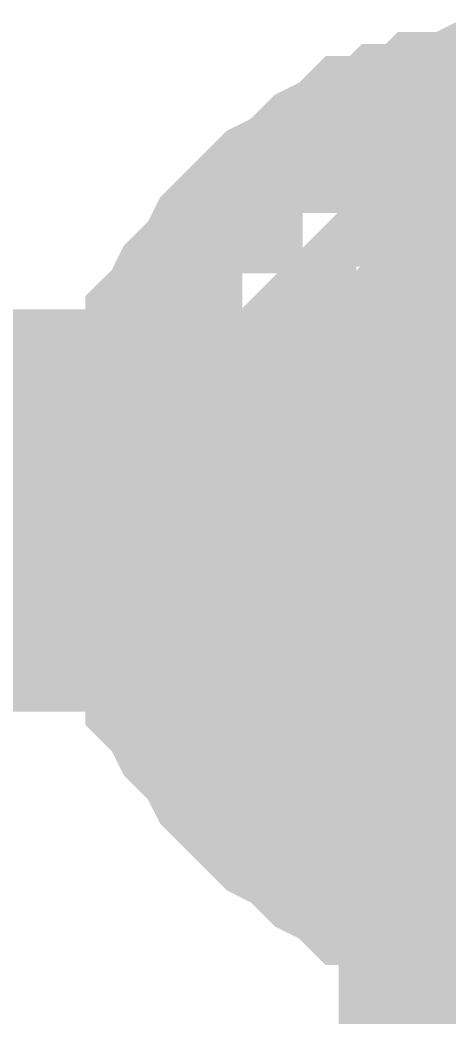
# Model space of a CAD drawing. Header units: inches. Extents: x 0 to 841, y 0 to 594.
# Drawn here: x 609.031 to 609.83, y 401.548 to 403.404 of the extents above; entities that cross this region are included whole.
import ezdxf

# ---------------------------------------------------------------- set-up
doc = ezdxf.new("R2010")
doc.units = ezdxf.units.IN
doc.layers.add('Sheet', color=255, linetype='Continuous')

msp = doc.modelspace()

# ---------------------------------------------------------------- linework, layer by layer
at = {"layer": 'Sheet'}
for points in [[(609.2354, 402.4907, 0.2997, 0.2997, 0), (609.2354, 402.5356, 0.2997, 0.2997, 0), (609.2354, 402.5805, 0.2997, 0.2997, 0), (609.2354, 402.603, 0.2997, 0.2997, 0), (609.2579, 402.6479, 0.2997, 0.2997, 0), (609.2579, 402.6928, 0.2997, 0.2997, 0), (609.2803, 402.7153, 0.2997, 0.2997, 0), (609.2803, 402.7602, 0.2997, 0.2997, 0), (609.3028, 402.7827, 0.2997, 0.2997, 0), (609.3028, 402.8276, 0.2997, 0.2997, 0), (609.3253, 402.85, 0.2997, 0.2997, 0), (609.3477, 402.895, 0.2997, 0.2997, 0), (609.3702, 402.9174, 0.2997, 0.2997, 0), (609.3926, 402.9399, 0.2997, 0.2997, 0), (609.4151, 402.9848, 0.2997, 0.2997, 0), (609.4375, 403.0073, 0.2997, 0.2997, 0), (609.46, 403.0297, 0.2997, 0.2997, 0), (609.4825, 403.0522, 0.2997, 0.2997, 0), (609.5049, 403.0746, 0.2997, 0.2997, 0), (609.5498, 403.0971, 0.2997, 0.2997, 0), (609.5723, 403.1196, 0.2997, 0.2997, 0), (609.5947, 403.142, 0.2997, 0.2997, 0), (609.6397, 403.1645, 0.2997, 0.2997, 0), (609.6621, 403.1869, 0.2997, 0.2997, 0), (609.707, 403.1869, 0.2997, 0.2997, 0), (609.7295, 403.2094, 0.2997, 0.2997, 0), (609.7744, 403.2094, 0.2997, 0.2997, 0), (609.7969, 403.2319, 0.2997, 0.2997, 0), (609.8418, 403.2319, 0.2997, 0.2997, 0), (609.8867, 403.2543, 0.2997, 0.2997, 0), (609.9092, 403.2543, 0.2997, 0.2997, 0), (609.9541, 403.2543, 0.2997, 0.2997, 0), (609.999, 403.2543, 0.2997, 0.2997, 0)], [(609.2354, 402.4907, 0.2997, 0.2997, 0), (609.2354, 402.5356, 0.2997, 0.2997, 0), (609.2354, 402.5805, 0.2997, 0.2997, 0), (609.2354, 402.603, 0.2997, 0.2997, 0), (609.2579, 402.6479, 0.2997, 0.2997, 0), (609.2579, 402.6928, 0.2997, 0.2997, 0), (609.2803, 402.7153, 0.2997, 0.2997, 0), (609.2803, 402.7602, 0.2997, 0.2997, 0), (609.3028, 402.7827, 0.2997, 0.2997, 0), (609.3028, 402.8276, 0.2997, 0.2997, 0), (609.3253, 402.85, 0.2997, 0.2997, 0), (609.3477, 402.895, 0.2997, 0.2997, 0), (609.3702, 402.9174, 0.2997, 0.2997, 0), (609.3926, 402.9399, 0.2997, 0.2997, 0), (609.4151, 402.9848, 0.2997, 0.2997, 0), (609.4375, 403.0073, 0.2997, 0.2997, 0), (609.46, 403.0297, 0.2997, 0.2997, 0), (609.4825, 403.0522, 0.2997, 0.2997, 0), (609.5049, 403.0746, 0.2997, 0.2997, 0), (609.5498, 403.0971, 0.2997, 0.2997, 0), (609.5723, 403.1196, 0.2997, 0.2997, 0), (609.5947, 403.142, 0.2997, 0.2997, 0), (609.6397, 403.1645, 0.2997, 0.2997, 0), (609.6621, 403.1869, 0.2997, 0.2997, 0), (609.707, 403.1869, 0.2997, 0.2997, 0), (609.7295, 403.2094, 0.2997, 0.2997, 0), (609.7744, 403.2094, 0.2997, 0.2997, 0), (609.7969, 403.2319, 0.2997, 0.2997, 0), (609.8418, 403.2319, 0.2997, 0.2997, 0), (609.8867, 403.2543, 0.2997, 0.2997, 0), (609.9092, 403.2543, 0.2997, 0.2997, 0), (609.9541, 403.2543, 0.2997, 0.2997, 0), (609.999, 403.2543, 0.2997, 0.2997, 0)], [(609.2354, 402.4907, 0.0991, 0.0991, 0), (609.2354, 402.5356, 0.0991, 0.0991, 0), (609.2354, 402.5805, 0.0991, 0.0991, 0), (609.2354, 402.603, 0.0991, 0.0991, 0), (609.2579, 402.6479, 0.0991, 0.0991, 0), (609.2579, 402.6928, 0.0991, 0.0991, 0), (609.2803, 402.7153, 0.0991, 0.0991, 0), (609.2803, 402.7602, 0.0991, 0.0991, 0), (609.3028, 402.7827, 0.0991, 0.0991, 0), (609.3028, 402.8276, 0.0991, 0.0991, 0), (609.3253, 402.85, 0.0991, 0.0991, 0), (609.3477, 402.895, 0.0991, 0.0991, 0), (609.3702, 402.9174, 0.0991, 0.0991, 0), (609.3926, 402.9399, 0.0991, 0.0991, 0), (609.4151, 402.9848, 0.0991, 0.0991, 0), (609.4375, 403.0073, 0.0991, 0.0991, 0), (609.46, 403.0297, 0.0991, 0.0991, 0), (609.4825, 403.0522, 0.0991, 0.0991, 0), (609.5049, 403.0746, 0.0991, 0.0991, 0), (609.5498, 403.0971, 0.0991, 0.0991, 0), (609.5723, 403.1196, 0.0991, 0.0991, 0), (609.5947, 403.142, 0.0991, 0.0991, 0), (609.6397, 403.1645, 0.0991, 0.0991, 0), (609.6621, 403.1869, 0.0991, 0.0991, 0), (609.707, 403.1869, 0.0991, 0.0991, 0), (609.7295, 403.2094, 0.0991, 0.0991, 0), (609.7744, 403.2094, 0.0991, 0.0991, 0), (609.7969, 403.2319, 0.0991, 0.0991, 0), (609.8418, 403.2319, 0.0991, 0.0991, 0), (609.8867, 403.2543, 0.0991, 0.0991, 0)], [(609.2354, 402.4907, 0.0991, 0.0991, 0), (609.2354, 402.5356, 0.0991, 0.0991, 0), (609.2354, 402.5805, 0.0991, 0.0991, 0), (609.2354, 402.603, 0.0991, 0.0991, 0), (609.2579, 402.6479, 0.0991, 0.0991, 0), (609.2579, 402.6928, 0.0991, 0.0991, 0), (609.2803, 402.7153, 0.0991, 0.0991, 0), (609.2803, 402.7602, 0.0991, 0.0991, 0), (609.3028, 402.7827, 0.0991, 0.0991, 0), (609.3028, 402.8276, 0.0991, 0.0991, 0), (609.3253, 402.85, 0.0991, 0.0991, 0), (609.3477, 402.895, 0.0991, 0.0991, 0), (609.3702, 402.9174, 0.0991, 0.0991, 0), (609.3926, 402.9399, 0.0991, 0.0991, 0), (609.4151, 402.9848, 0.0991, 0.0991, 0), (609.4375, 403.0073, 0.0991, 0.0991, 0), (609.46, 403.0297, 0.0991, 0.0991, 0), (609.4825, 403.0522, 0.0991, 0.0991, 0), (609.5049, 403.0746, 0.0991, 0.0991, 0), (609.5498, 403.0971, 0.0991, 0.0991, 0), (609.5723, 403.1196, 0.0991, 0.0991, 0), (609.5947, 403.142, 0.0991, 0.0991, 0), (609.6397, 403.1645, 0.0991, 0.0991, 0), (609.6621, 403.1869, 0.0991, 0.0991, 0), (609.707, 403.1869, 0.0991, 0.0991, 0), (609.7295, 403.2094, 0.0991, 0.0991, 0), (609.7744, 403.2094, 0.0991, 0.0991, 0), (609.7969, 403.2319, 0.0991, 0.0991, 0), (609.8418, 403.2319, 0.0991, 0.0991, 0), (609.8867, 403.2543, 0.0991, 0.0991, 0)], [(609.4825, 402.4907, 0.2997, 0.2997, 0), (609.4825, 402.5132, 0.2997, 0.2997, 0), (609.4825, 402.5356, 0.2997, 0.2997, 0), (609.4825, 402.5581, 0.2997, 0.2997, 0), (609.4825, 402.5805, 0.2997, 0.2997, 0), (609.5049, 402.6255, 0.2997, 0.2997, 0), (609.5049, 402.6479, 0.2997, 0.2997, 0), (609.5049, 402.6704, 0.2997, 0.2997, 0), (609.5274, 402.6928, 0.2997, 0.2997, 0), (609.5274, 402.7153, 0.2997, 0.2997, 0), (609.5498, 402.7378, 0.2997, 0.2997, 0), (609.5498, 402.7602, 0.2997, 0.2997, 0), (609.5723, 402.7827, 0.2997, 0.2997, 0), (609.5947, 402.7827, 0.2997, 0.2997, 0), (609.5947, 402.8051, 0.2997, 0.2997, 0), (609.6172, 402.8276, 0.2997, 0.2997, 0), (609.6397, 402.85, 0.2997, 0.2997, 0), (609.6621, 402.8725, 0.2997, 0.2997, 0), (609.6846, 402.895, 0.2997, 0.2997, 0), (609.707, 402.895, 0.2997, 0.2997, 0), (609.707, 402.9174, 0.2997, 0.2997, 0), (609.7295, 402.9399, 0.2997, 0.2997, 0), (609.7519, 402.9399, 0.2997, 0.2997, 0), (609.7744, 402.9623, 0.2997, 0.2997, 0), (609.7969, 402.9623, 0.2997, 0.2997, 0), (609.8193, 402.9848, 0.2997, 0.2997, 0), (609.8418, 402.9848, 0.2997, 0.2997, 0), (609.8642, 402.9848, 0.2997, 0.2997, 0), (609.9092, 403.0073, 0.2997, 0.2997, 0), (609.9316, 403.0073, 0.2997, 0.2997, 0), (609.9541, 403.0073, 0.2997, 0.2997, 0), (609.9765, 403.0073, 0.2997, 0.2997, 0), (609.999, 403.0073, 0.2997, 0.2997, 0)], [(609.4825, 402.4907, 0.2997, 0.2997, 0), (609.4825, 402.5132, 0.2997, 0.2997, 0), (609.4825, 402.5356, 0.2997, 0.2997, 0), (609.4825, 402.5581, 0.2997, 0.2997, 0), (609.4825, 402.5805, 0.2997, 0.2997, 0), (609.5049, 402.6255, 0.2997, 0.2997, 0), (609.5049, 402.6479, 0.2997, 0.2997, 0), (609.5049, 402.6704, 0.2997, 0.2997, 0), (609.5274, 402.6928, 0.2997, 0.2997, 0), (609.5274, 402.7153, 0.2997, 0.2997, 0), (609.5498, 402.7378, 0.2997, 0.2997, 0), (609.5498, 402.7602, 0.2997, 0.2997, 0), (609.5723, 402.7827, 0.2997, 0.2997, 0), (609.5947, 402.7827, 0.2997, 0.2997, 0), (609.5947, 402.8051, 0.2997, 0.2997, 0), (609.6172, 402.8276, 0.2997, 0.2997, 0), (609.6397, 402.85, 0.2997, 0.2997, 0), (609.6621, 402.8725, 0.2997, 0.2997, 0), (609.6846, 402.895, 0.2997, 0.2997, 0), (609.707, 402.895, 0.2997, 0.2997, 0), (609.707, 402.9174, 0.2997, 0.2997, 0), (609.7295, 402.9399, 0.2997, 0.2997, 0), (609.7519, 402.9399, 0.2997, 0.2997, 0), (609.7744, 402.9623, 0.2997, 0.2997, 0), (609.7969, 402.9623, 0.2997, 0.2997, 0), (609.8193, 402.9848, 0.2997, 0.2997, 0), (609.8418, 402.9848, 0.2997, 0.2997, 0), (609.8642, 402.9848, 0.2997, 0.2997, 0), (609.9092, 403.0073, 0.2997, 0.2997, 0), (609.9316, 403.0073, 0.2997, 0.2997, 0), (609.9541, 403.0073, 0.2997, 0.2997, 0), (609.9765, 403.0073, 0.2997, 0.2997, 0), (609.999, 403.0073, 0.2997, 0.2997, 0)], [(609.4825, 402.4907, 0.0991, 0.0991, 0), (609.4825, 402.5132, 0.0991, 0.0991, 0), (609.4825, 402.5356, 0.0991, 0.0991, 0), (609.4825, 402.5581, 0.0991, 0.0991, 0), (609.4825, 402.5805, 0.0991, 0.0991, 0), (609.5049, 402.6255, 0.0991, 0.0991, 0), (609.5049, 402.6479, 0.0991, 0.0991, 0), (609.5049, 402.6704, 0.0991, 0.0991, 0), (609.5274, 402.6928, 0.0991, 0.0991, 0), (609.5274, 402.7153, 0.0991, 0.0991, 0), (609.5498, 402.7378, 0.0991, 0.0991, 0), (609.5498, 402.7602, 0.0991, 0.0991, 0), (609.5723, 402.7827, 0.0991, 0.0991, 0), (609.5947, 402.7827, 0.0991, 0.0991, 0), (609.5947, 402.8051, 0.0991, 0.0991, 0), (609.6172, 402.8276, 0.0991, 0.0991, 0), (609.6397, 402.85, 0.0991, 0.0991, 0), (609.6621, 402.8725, 0.0991, 0.0991, 0), (609.6846, 402.895, 0.0991, 0.0991, 0), (609.707, 402.895, 0.0991, 0.0991, 0), (609.707, 402.9174, 0.0991, 0.0991, 0), (609.7295, 402.9399, 0.0991, 0.0991, 0), (609.7519, 402.9399, 0.0991, 0.0991, 0), (609.7744, 402.9623, 0.0991, 0.0991, 0), (609.7969, 402.9623, 0.0991, 0.0991, 0), (609.8193, 402.9848, 0.0991, 0.0991, 0), (609.8418, 402.9848, 0.0991, 0.0991, 0), (609.8642, 402.9848, 0.0991, 0.0991, 0), (609.9092, 403.0073, 0.0991, 0.0991, 0)], [(609.4825, 402.4907, 0.0991, 0.0991, 0), (609.4825, 402.5132, 0.0991, 0.0991, 0), (609.4825, 402.5356, 0.0991, 0.0991, 0), (609.4825, 402.5581, 0.0991, 0.0991, 0), (609.4825, 402.5805, 0.0991, 0.0991, 0), (609.5049, 402.6255, 0.0991, 0.0991, 0), (609.5049, 402.6479, 0.0991, 0.0991, 0), (609.5049, 402.6704, 0.0991, 0.0991, 0), (609.5274, 402.6928, 0.0991, 0.0991, 0), (609.5274, 402.7153, 0.0991, 0.0991, 0), (609.5498, 402.7378, 0.0991, 0.0991, 0), (609.5498, 402.7602, 0.0991, 0.0991, 0), (609.5723, 402.7827, 0.0991, 0.0991, 0), (609.5947, 402.7827, 0.0991, 0.0991, 0), (609.5947, 402.8051, 0.0991, 0.0991, 0), (609.6172, 402.8276, 0.0991, 0.0991, 0), (609.6397, 402.85, 0.0991, 0.0991, 0), (609.6621, 402.8725, 0.0991, 0.0991, 0), (609.6846, 402.895, 0.0991, 0.0991, 0), (609.707, 402.895, 0.0991, 0.0991, 0), (609.707, 402.9174, 0.0991, 0.0991, 0), (609.7295, 402.9399, 0.0991, 0.0991, 0), (609.7519, 402.9399, 0.0991, 0.0991, 0), (609.7744, 402.9623, 0.0991, 0.0991, 0), (609.7969, 402.9623, 0.0991, 0.0991, 0), (609.8193, 402.9848, 0.0991, 0.0991, 0), (609.8418, 402.9848, 0.0991, 0.0991, 0), (609.8642, 402.9848, 0.0991, 0.0991, 0), (609.9092, 403.0073, 0.0991, 0.0991, 0)], [(615.0071, 402.4907, 0.7493, 0.7493, 0), (609.999, 402.4907, 0.7493, 0.7493, 0), (575.0097, 402.4907, 0.7493, 0.7493, 0), (562.5007, 402.4907, 0.7493, 0.7493, 0), (554.9998, 402.4907, 0.7493, 0.7493, 0)], [(609.999, 402.4907, 0.7493, 0.7493, 0), (609.999, 399.9977, 0.7493, 0.7493, 0)], [(609.999, 401.7271, 0.2997, 0.2997, 0), (609.9541, 401.7271, 0.2997, 0.2997, 0), (609.9092, 401.7271, 0.2997, 0.2997, 0), (609.8867, 401.7271, 0.2997, 0.2997, 0), (609.8418, 401.7495, 0.2997, 0.2997, 0), (609.7969, 401.7495, 0.2997, 0.2997, 0), (609.7744, 401.772, 0.2997, 0.2997, 0), (609.7295, 401.772, 0.2997, 0.2997, 0), (609.707, 401.7945, 0.2997, 0.2997, 0), (609.6621, 401.7945, 0.2997, 0.2997, 0), (609.6397, 401.8169, 0.2997, 0.2997, 0), (609.5947, 401.8394, 0.2997, 0.2997, 0), (609.5723, 401.8618, 0.2997, 0.2997, 0), (609.5498, 401.8843, 0.2997, 0.2997, 0), (609.5049, 401.9068, 0.2997, 0.2997, 0), (609.4825, 401.9292, 0.2997, 0.2997, 0), (609.46, 401.9517, 0.2997, 0.2997, 0), (609.4375, 401.9741, 0.2997, 0.2997, 0), (609.4151, 401.9966, 0.2997, 0.2997, 0), (609.3926, 402.0415, 0.2997, 0.2997, 0), (609.3702, 402.064, 0.2997, 0.2997, 0), (609.3477, 402.0864, 0.2997, 0.2997, 0), (609.3253, 402.1314, 0.2997, 0.2997, 0), (609.3028, 402.1538, 0.2997, 0.2997, 0), (609.3028, 402.1987, 0.2997, 0.2997, 0), (609.2803, 402.2212, 0.2997, 0.2997, 0), (609.2803, 402.2661, 0.2997, 0.2997, 0), (609.2579, 402.2886, 0.2997, 0.2997, 0), (609.2579, 402.3335, 0.2997, 0.2997, 0), (609.2354, 402.3784, 0.2997, 0.2997, 0), (609.2354, 402.4009, 0.2997, 0.2997, 0), (609.2354, 402.4458, 0.2997, 0.2997, 0), (609.2354, 402.4907, 0.2997, 0.2997, 0)], [(609.2354, 402.4907, 0.2997, 0.2997, 0), (609.2354, 402.4907, 0.2997, 0.2997, 0)], [(609.999, 401.7271, 0.2997, 0.2997, 0), (609.9541, 401.7271, 0.2997, 0.2997, 0), (609.9092, 401.7271, 0.2997, 0.2997, 0), (609.8867, 401.7271, 0.2997, 0.2997, 0), (609.8418, 401.7495, 0.2997, 0.2997, 0), (609.7969, 401.7495, 0.2997, 0.2997, 0), (609.7744, 401.772, 0.2997, 0.2997, 0), (609.7295, 401.772, 0.2997, 0.2997, 0), (609.707, 401.7945, 0.2997, 0.2997, 0), (609.6621, 401.7945, 0.2997, 0.2997, 0), (609.6397, 401.8169, 0.2997, 0.2997, 0), (609.5947, 401.8394, 0.2997, 0.2997, 0), (609.5723, 401.8618, 0.2997, 0.2997, 0), (609.5498, 401.8843, 0.2997, 0.2997, 0), (609.5049, 401.9068, 0.2997, 0.2997, 0), (609.4825, 401.9292, 0.2997, 0.2997, 0), (609.46, 401.9517, 0.2997, 0.2997, 0), (609.4375, 401.9741, 0.2997, 0.2997, 0), (609.4151, 401.9966, 0.2997, 0.2997, 0), (609.3926, 402.0415, 0.2997, 0.2997, 0), (609.3702, 402.064, 0.2997, 0.2997, 0), (609.3477, 402.0864, 0.2997, 0.2997, 0), (609.3253, 402.1314, 0.2997, 0.2997, 0), (609.3028, 402.1538, 0.2997, 0.2997, 0), (609.3028, 402.1987, 0.2997, 0.2997, 0), (609.2803, 402.2212, 0.2997, 0.2997, 0), (609.2803, 402.2661, 0.2997, 0.2997, 0), (609.2579, 402.2886, 0.2997, 0.2997, 0), (609.2579, 402.3335, 0.2997, 0.2997, 0), (609.2354, 402.3784, 0.2997, 0.2997, 0), (609.2354, 402.4009, 0.2997, 0.2997, 0), (609.2354, 402.4458, 0.2997, 0.2997, 0), (609.2354, 402.4907, 0.2997, 0.2997, 0)], [(609.2354, 402.4907, 0.2997, 0.2997, 0), (609.2354, 402.4907, 0.2997, 0.2997, 0)], [(609.999, 401.9741, 0.2997, 0.2997, 0), (609.9765, 401.9741, 0.2997, 0.2997, 0), (609.9541, 401.9741, 0.2997, 0.2997, 0), (609.9316, 401.9741, 0.2997, 0.2997, 0), (609.9092, 401.9741, 0.2997, 0.2997, 0), (609.8642, 401.9966, 0.2997, 0.2997, 0), (609.8418, 401.9966, 0.2997, 0.2997, 0), (609.8193, 401.9966, 0.2997, 0.2997, 0), (609.7969, 402.0191, 0.2997, 0.2997, 0), (609.7744, 402.0191, 0.2997, 0.2997, 0), (609.7519, 402.0415, 0.2997, 0.2997, 0), (609.7295, 402.0415, 0.2997, 0.2997, 0), (609.707, 402.064, 0.2997, 0.2997, 0), (609.707, 402.064, 0.2997, 0.2997, 0), (609.6846, 402.0864, 0.2997, 0.2997, 0), (609.6621, 402.1089, 0.2997, 0.2997, 0), (609.6397, 402.1314, 0.2997, 0.2997, 0), (609.6172, 402.1314, 0.2997, 0.2997, 0), (609.5947, 402.1538, 0.2997, 0.2997, 0), (609.5947, 402.1763, 0.2997, 0.2997, 0), (609.5723, 402.1987, 0.2997, 0.2997, 0), (609.5498, 402.2212, 0.2997, 0.2997, 0), (609.5498, 402.2436, 0.2997, 0.2997, 0), (609.5274, 402.2661, 0.2997, 0.2997, 0), (609.5274, 402.2886, 0.2997, 0.2997, 0), (609.5049, 402.311, 0.2997, 0.2997, 0), (609.5049, 402.3335, 0.2997, 0.2997, 0), (609.5049, 402.3559, 0.2997, 0.2997, 0), (609.4825, 402.3784, 0.2997, 0.2997, 0), (609.4825, 402.4009, 0.2997, 0.2997, 0), (609.4825, 402.4458, 0.2997, 0.2997, 0), (609.4825, 402.4682, 0.2997, 0.2997, 0), (609.4825, 402.4907, 0.2997, 0.2997, 0)], [(609.4825, 402.4907, 0.2997, 0.2997, 0), (609.4825, 402.4907, 0.2997, 0.2997, 0)], [(609.999, 401.9741, 0.2997, 0.2997, 0), (609.9765, 401.9741, 0.2997, 0.2997, 0), (609.9541, 401.9741, 0.2997, 0.2997, 0), (609.9316, 401.9741, 0.2997, 0.2997, 0), (609.9092, 401.9741, 0.2997, 0.2997, 0), (609.8642, 401.9966, 0.2997, 0.2997, 0), (609.8418, 401.9966, 0.2997, 0.2997, 0), (609.8193, 401.9966, 0.2997, 0.2997, 0), (609.7969, 402.0191, 0.2997, 0.2997, 0), (609.7744, 402.0191, 0.2997, 0.2997, 0), (609.7519, 402.0415, 0.2997, 0.2997, 0), (609.7295, 402.0415, 0.2997, 0.2997, 0), (609.707, 402.064, 0.2997, 0.2997, 0), (609.707, 402.064, 0.2997, 0.2997, 0), (609.6846, 402.0864, 0.2997, 0.2997, 0), (609.6621, 402.1089, 0.2997, 0.2997, 0), (609.6397, 402.1314, 0.2997, 0.2997, 0), (609.6172, 402.1314, 0.2997, 0.2997, 0), (609.5947, 402.1538, 0.2997, 0.2997, 0), (609.5947, 402.1763, 0.2997, 0.2997, 0), (609.5723, 402.1987, 0.2997, 0.2997, 0), (609.5498, 402.2212, 0.2997, 0.2997, 0), (609.5498, 402.2436, 0.2997, 0.2997, 0), (609.5274, 402.2661, 0.2997, 0.2997, 0), (609.5274, 402.2886, 0.2997, 0.2997, 0), (609.5049, 402.311, 0.2997, 0.2997, 0), (609.5049, 402.3335, 0.2997, 0.2997, 0), (609.5049, 402.3559, 0.2997, 0.2997, 0), (609.4825, 402.3784, 0.2997, 0.2997, 0), (609.4825, 402.4009, 0.2997, 0.2997, 0), (609.4825, 402.4458, 0.2997, 0.2997, 0), (609.4825, 402.4682, 0.2997, 0.2997, 0), (609.4825, 402.4907, 0.2997, 0.2997, 0)], [(609.4825, 402.4907, 0.2997, 0.2997, 0), (609.4825, 402.4907, 0.2997, 0.2997, 0)], [(609.8867, 401.7271, 0.0991, 0.0991, 0), (609.8418, 401.7495, 0.0991, 0.0991, 0), (609.7969, 401.7495, 0.0991, 0.0991, 0), (609.7744, 401.772, 0.0991, 0.0991, 0), (609.7295, 401.772, 0.0991, 0.0991, 0), (609.707, 401.7945, 0.0991, 0.0991, 0), (609.6621, 401.7945, 0.0991, 0.0991, 0), (609.6397, 401.8169, 0.0991, 0.0991, 0), (609.5947, 401.8394, 0.0991, 0.0991, 0), (609.5723, 401.8618, 0.0991, 0.0991, 0), (609.5498, 401.8843, 0.0991, 0.0991, 0), (609.5049, 401.9068, 0.0991, 0.0991, 0), (609.4825, 401.9292, 0.0991, 0.0991, 0), (609.46, 401.9517, 0.0991, 0.0991, 0), (609.4375, 401.9741, 0.0991, 0.0991, 0), (609.4151, 401.9966, 0.0991, 0.0991, 0), (609.3926, 402.0415, 0.0991, 0.0991, 0), (609.3702, 402.064, 0.0991, 0.0991, 0), (609.3477, 402.0864, 0.0991, 0.0991, 0), (609.3253, 402.1314, 0.0991, 0.0991, 0), (609.3028, 402.1538, 0.0991, 0.0991, 0), (609.3028, 402.1987, 0.0991, 0.0991, 0), (609.2803, 402.2212, 0.0991, 0.0991, 0), (609.2803, 402.2661, 0.0991, 0.0991, 0), (609.2579, 402.2886, 0.0991, 0.0991, 0), (609.2579, 402.3335, 0.0991, 0.0991, 0), (609.2354, 402.3784, 0.0991, 0.0991, 0), (609.2354, 402.4009, 0.0991, 0.0991, 0), (609.2354, 402.4458, 0.0991, 0.0991, 0), (609.2354, 402.4907, 0.0991, 0.0991, 0)], [(609.2354, 402.4907, 0.0991, 0.0991, 0), (609.2354, 402.4907, 0.0991, 0.0991, 0)], [(609.8867, 401.7271, 0.0991, 0.0991, 0), (609.8418, 401.7495, 0.0991, 0.0991, 0), (609.7969, 401.7495, 0.0991, 0.0991, 0), (609.7744, 401.772, 0.0991, 0.0991, 0), (609.7295, 401.772, 0.0991, 0.0991, 0), (609.707, 401.7945, 0.0991, 0.0991, 0), (609.6621, 401.7945, 0.0991, 0.0991, 0), (609.6397, 401.8169, 0.0991, 0.0991, 0), (609.5947, 401.8394, 0.0991, 0.0991, 0), (609.5723, 401.8618, 0.0991, 0.0991, 0), (609.5498, 401.8843, 0.0991, 0.0991, 0), (609.5049, 401.9068, 0.0991, 0.0991, 0), (609.4825, 401.9292, 0.0991, 0.0991, 0), (609.46, 401.9517, 0.0991, 0.0991, 0), (609.4375, 401.9741, 0.0991, 0.0991, 0), (609.4151, 401.9966, 0.0991, 0.0991, 0), (609.3926, 402.0415, 0.0991, 0.0991, 0), (609.3702, 402.064, 0.0991, 0.0991, 0), (609.3477, 402.0864, 0.0991, 0.0991, 0), (609.3253, 402.1314, 0.0991, 0.0991, 0), (609.3028, 402.1538, 0.0991, 0.0991, 0), (609.3028, 402.1987, 0.0991, 0.0991, 0), (609.2803, 402.2212, 0.0991, 0.0991, 0), (609.2803, 402.2661, 0.0991, 0.0991, 0), (609.2579, 402.2886, 0.0991, 0.0991, 0), (609.2579, 402.3335, 0.0991, 0.0991, 0), (609.2354, 402.3784, 0.0991, 0.0991, 0), (609.2354, 402.4009, 0.0991, 0.0991, 0), (609.2354, 402.4458, 0.0991, 0.0991, 0), (609.2354, 402.4907, 0.0991, 0.0991, 0)], [(609.2354, 402.4907, 0.0991, 0.0991, 0), (609.2354, 402.4907, 0.0991, 0.0991, 0)], [(609.9092, 401.9741, 0.0991, 0.0991, 0), (609.8642, 401.9966, 0.0991, 0.0991, 0), (609.8418, 401.9966, 0.0991, 0.0991, 0), (609.8193, 401.9966, 0.0991, 0.0991, 0), (609.7969, 402.0191, 0.0991, 0.0991, 0), (609.7744, 402.0191, 0.0991, 0.0991, 0), (609.7519, 402.0415, 0.0991, 0.0991, 0), (609.7295, 402.0415, 0.0991, 0.0991, 0), (609.707, 402.064, 0.0991, 0.0991, 0), (609.707, 402.064, 0.0991, 0.0991, 0), (609.6846, 402.0864, 0.0991, 0.0991, 0), (609.6621, 402.1089, 0.0991, 0.0991, 0), (609.6397, 402.1314, 0.0991, 0.0991, 0), (609.6172, 402.1314, 0.0991, 0.0991, 0), (609.5947, 402.1538, 0.0991, 0.0991, 0), (609.5947, 402.1763, 0.0991, 0.0991, 0), (609.5723, 402.1987, 0.0991, 0.0991, 0), (609.5498, 402.2212, 0.0991, 0.0991, 0), (609.5498, 402.2436, 0.0991, 0.0991, 0), (609.5274, 402.2661, 0.0991, 0.0991, 0), (609.5274, 402.2886, 0.0991, 0.0991, 0), (609.5049, 402.311, 0.0991, 0.0991, 0), (609.5049, 402.3335, 0.0991, 0.0991, 0), (609.5049, 402.3559, 0.0991, 0.0991, 0), (609.4825, 402.3784, 0.0991, 0.0991, 0), (609.4825, 402.4009, 0.0991, 0.0991, 0), (609.4825, 402.4458, 0.0991, 0.0991, 0), (609.4825, 402.4682, 0.0991, 0.0991, 0), (609.4825, 402.4907, 0.0991, 0.0991, 0)], [(609.4825, 402.4907, 0.0991, 0.0991, 0), (609.4825, 402.4907, 0.0991, 0.0991, 0)], [(609.9092, 401.9741, 0.0991, 0.0991, 0), (609.8642, 401.9966, 0.0991, 0.0991, 0), (609.8418, 401.9966, 0.0991, 0.0991, 0), (609.8193, 401.9966, 0.0991, 0.0991, 0), (609.7969, 402.0191, 0.0991, 0.0991, 0), (609.7744, 402.0191, 0.0991, 0.0991, 0), (609.7519, 402.0415, 0.0991, 0.0991, 0), (609.7295, 402.0415, 0.0991, 0.0991, 0), (609.707, 402.064, 0.0991, 0.0991, 0), (609.707, 402.064, 0.0991, 0.0991, 0), (609.6846, 402.0864, 0.0991, 0.0991, 0), (609.6621, 402.1089, 0.0991, 0.0991, 0), (609.6397, 402.1314, 0.0991, 0.0991, 0), (609.6172, 402.1314, 0.0991, 0.0991, 0), (609.5947, 402.1538, 0.0991, 0.0991, 0), (609.5947, 402.1763, 0.0991, 0.0991, 0), (609.5723, 402.1987, 0.0991, 0.0991, 0), (609.5498, 402.2212, 0.0991, 0.0991, 0), (609.5498, 402.2436, 0.0991, 0.0991, 0), (609.5274, 402.2661, 0.0991, 0.0991, 0), (609.5274, 402.2886, 0.0991, 0.0991, 0), (609.5049, 402.311, 0.0991, 0.0991, 0), (609.5049, 402.3335, 0.0991, 0.0991, 0), (609.5049, 402.3559, 0.0991, 0.0991, 0), (609.4825, 402.3784, 0.0991, 0.0991, 0), (609.4825, 402.4009, 0.0991, 0.0991, 0), (609.4825, 402.4458, 0.0991, 0.0991, 0), (609.4825, 402.4682, 0.0991, 0.0991, 0), (609.4825, 402.4907, 0.0991, 0.0991, 0)], [(609.4825, 402.4907, 0.0991, 0.0991, 0), (609.4825, 402.4907, 0.0991, 0.0991, 0)]]:
    msp.add_lwpolyline(points, format="xyseb", dxfattribs=at)
msp.add_lwpolyline([(609.746, 402.5, 0.508, 0.508, 1), (610.254, 402.5, 0.508, 0.508, 1)], format="xyseb", close=True, dxfattribs=at)

doc.saveas('drawing.dxf')
